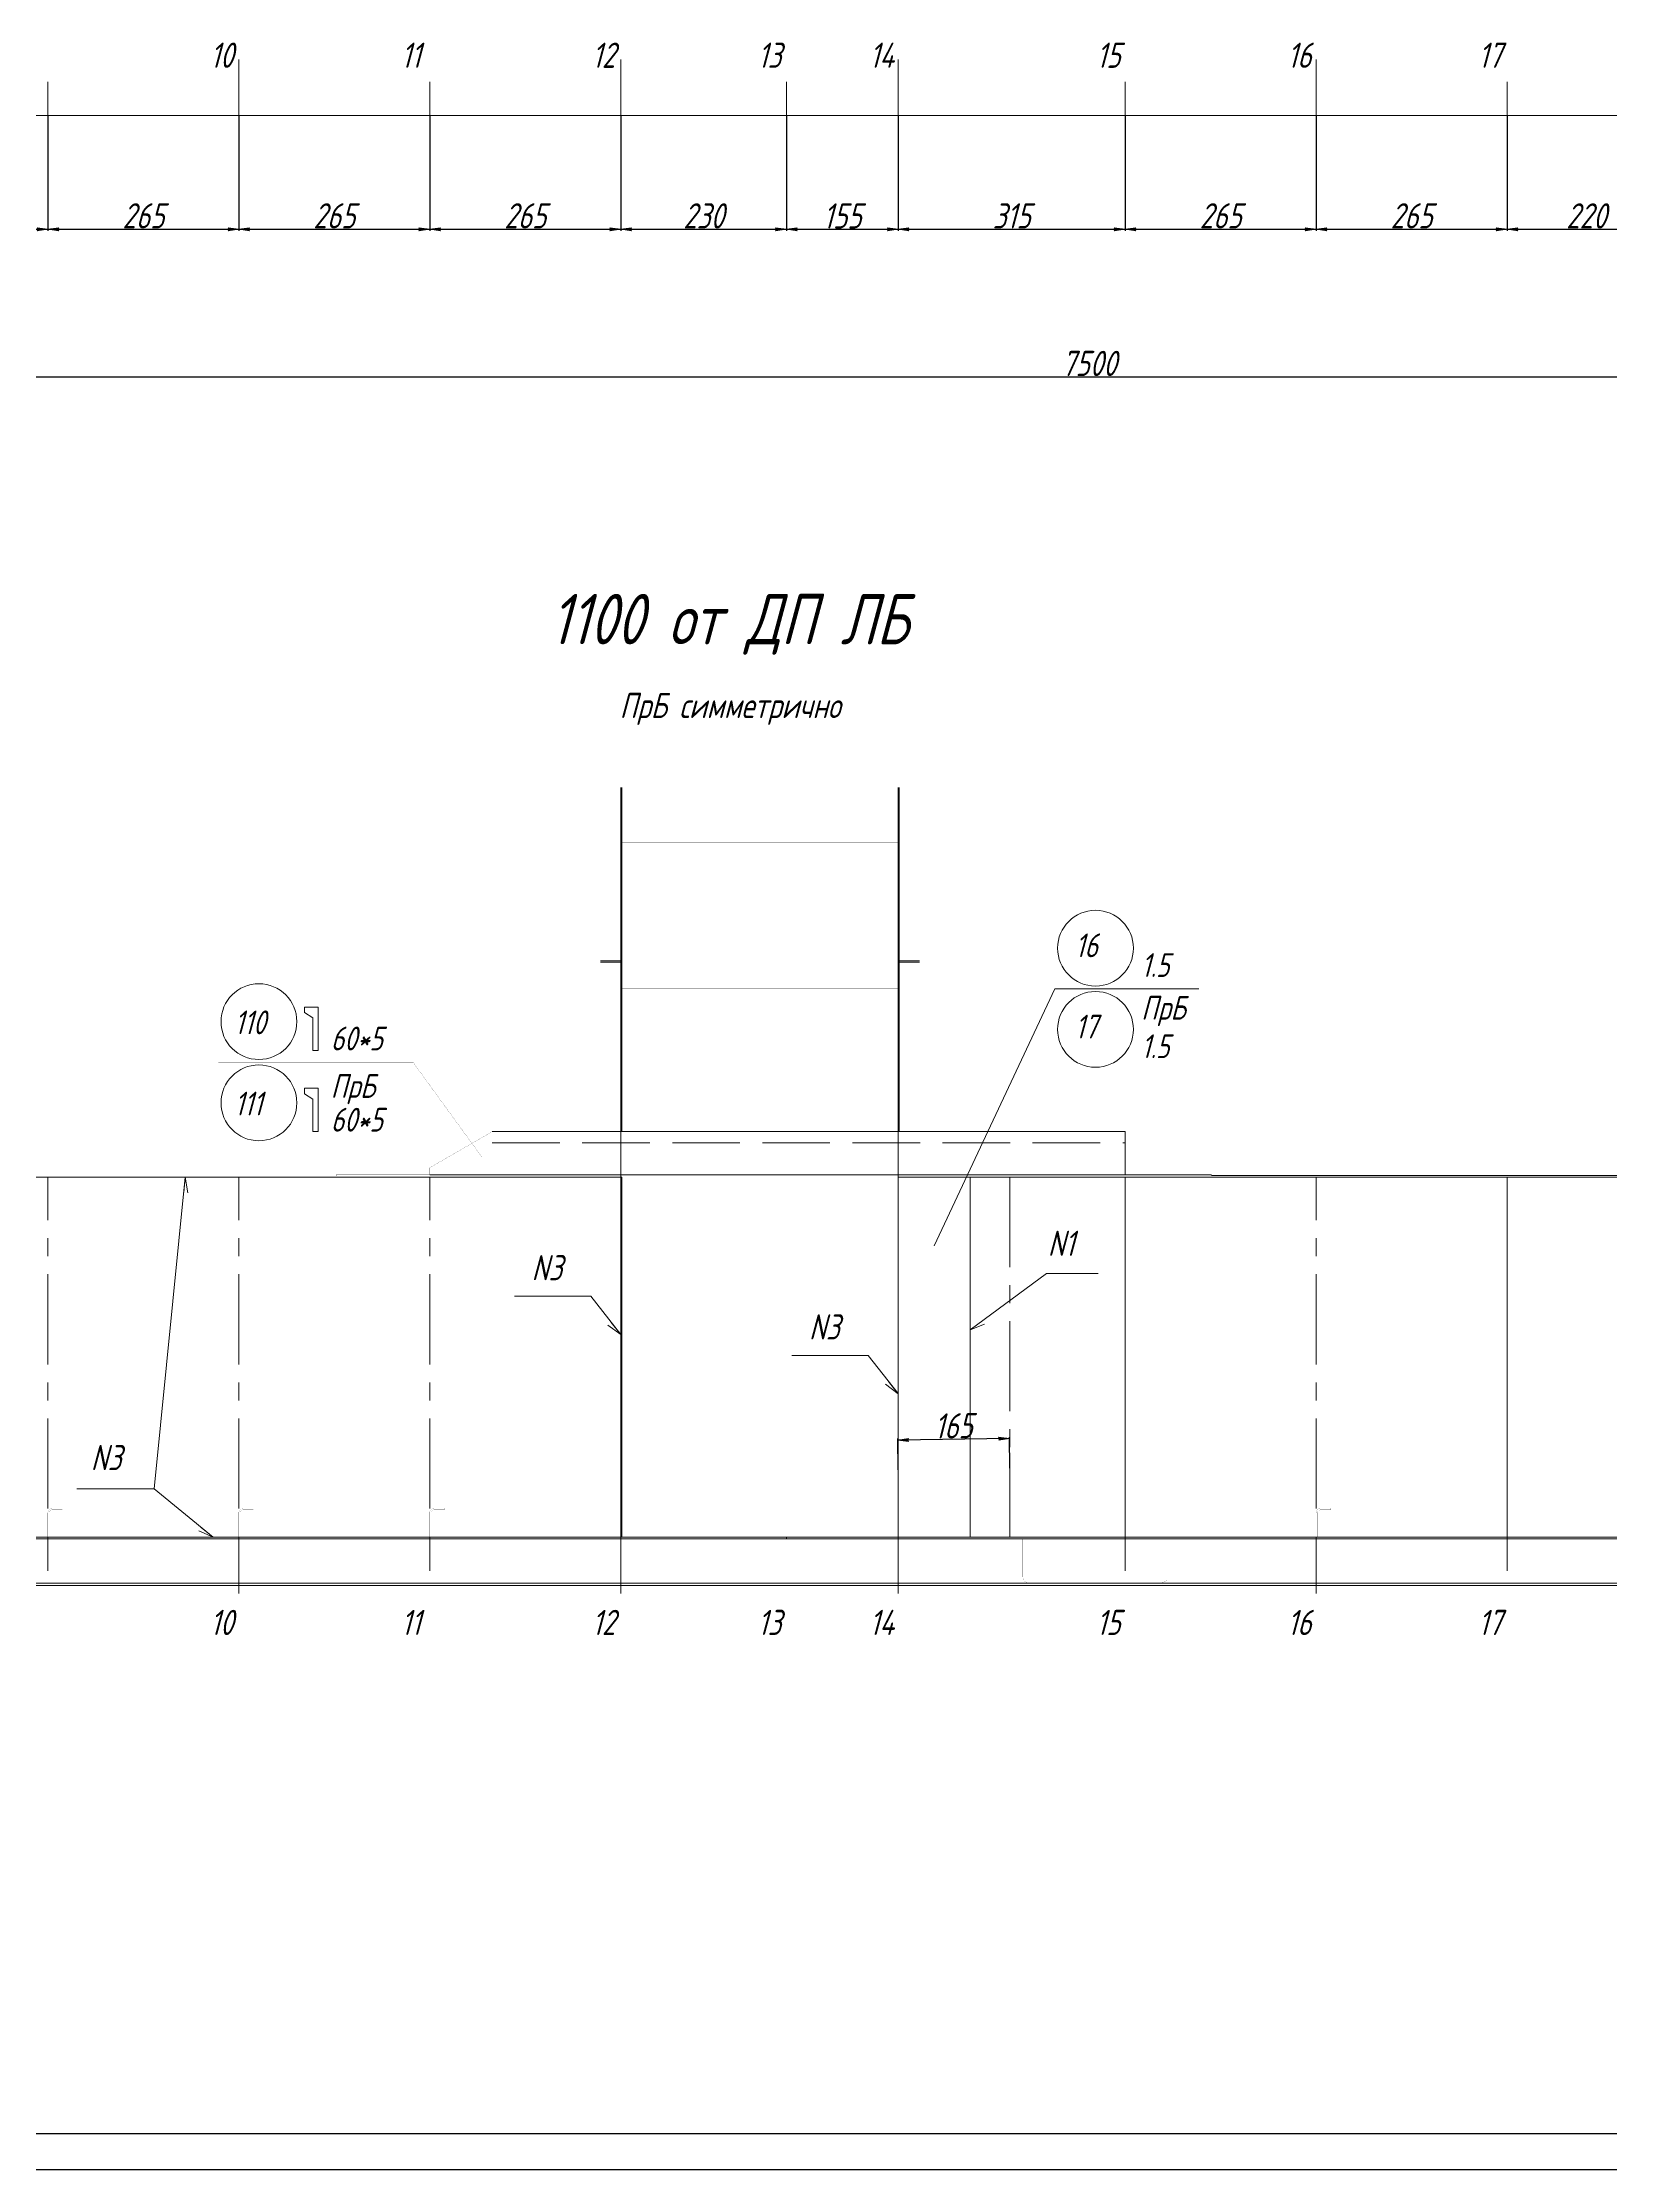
# Model space of a CAD drawing. Header units: millimetres. Extents: x 77380 to 135900, y -26587 to 17301.
# Drawn here: x 85152 to 87328, y -1866 to 1087 of the extents above; entities that cross this region are included whole.
import ezdxf

# ---------------------------------------------------------------- set-up
doc = ezdxf.new("R2010")
doc.units = ezdxf.units.MM
for name, pattern in [('K5LT32768', [0]), ('K5LT32772', [0]), ('K5LT32776', [0]), ('K5LT32779', [0]), ('K5LT32780', [0]), ('K5LT32781', [0]), ('K5LT32785', [200, 125, -25, 25, -25]), ('K5LT32791', [0]), ('K5LT32795', [125, 93.75, -31.25]), ('K5LT32799', [850.2, 600, -125, 0.2, -125]), ('K5LT32810', [0]), ('K5LT32819', [125, 93.75, -31.25]), ('K5LT32835', [0]), ('K5LT_THIN', [0])]:
    doc.linetypes.add(name, pattern=pattern)
doc.layers.add('4001', color=7, linetype='Continuous')
doc.styles.add('KDIMTEXTSTYLE', font='GOST_AU.SHX', dxfattribs={"width": 0.96, "oblique": 15, "height": 5})
doc.styles.add('KTEXTSTYLE', font='GOST_AU.SHX', dxfattribs={"width": 0.96, "height": 5})
doc.dimstyles.new('KDIMSTYLE (1.00)', dxfattribs={"dimtxt": 5, "dimasz": 1, "dimexe": 2, "dimexo": 0, "dimgap": 1, "dimtad": 1, "dimtxsty": 'KDIMTEXTSTYLE', "dimsah": 1, "dimcen": 0, "dimdle": 1, "dimadec": 0, "dimazin": 0, "dimtfac": 0.667, "dimtmove": 0, "dimatfit": 3, "dimfxl": 1, "dimtvp": 1, "dimtolj": 1, "dimtzin": 0, "dimarcsym": 0})

# ---------------------------------------------------------------- blocks, each defined once
blk = doc.blocks.new('KDIMARROW_01')
blk.add_hatch(color=0).paths.add_polyline_path([(0, 0), (-15, 2), (-13.5, 0), (-15, -2)])
at = {"color": 0, "linetype": 'K5LT_THIN', "lineweight": 18}
for p, q in [((-13.5, 0), (-15, 2)), ((-15, 2), (0, 0)), ((0, 0), (-15, -2)), ((-15, -2), (-13.5, 0))]:
    blk.add_line(p, q, dxfattribs=at)
at = {"layer": '4001', "color": 0, "linetype": 'K5LT_THIN', "lineweight": 18}
blk.add_line((0, 0), (-1, 0), dxfattribs=at)
blk = doc.blocks.new('D97')
at = {"color": 0, "lineweight": -2}
for p, q in [((84894.2, 985.5), (84894.2, 825.7)), ((85159.2, 985.5), (85159.2, 825.7)), ((84895.2, 827.7), (85158.2, 827.7))]:
    blk.add_line(p, q, dxfattribs=at)
at = {"layer": 'Defpoints', "color": 0, "lineweight": 100}
for p in [(84894.2, 985.5), (85159.2, 985.5), (85159.2, 827.7)]:
    blk.add_point(p, dxfattribs=at)
at = {"color": 0, "lineweight": -2, "rotation": 180}
blk.add_blockref('KDIMARROW_01', (84894.2, 827.7), dxfattribs=at)
at = {"color": 0, "lineweight": -2}
blk.add_blockref('KDIMARROW_01', (85159.2, 827.7), dxfattribs=at)
at = {"color": 7, "insert": (85026.7, 846.4), "char_height": 5, "attachment_point": 5, "style": 'KDIMTEXTSTYLE'}
blk.add_mtext('\\A1;\\H35.0;\\W0.965;\\Q15;\\H35.0;\\W0.965;\\Q15;\\Q15;265', dxfattribs=at)
blk = doc.blocks.new('D98')
at = {"color": 0, "lineweight": -2}
for p, q in [((85159.2, 985.5), (85159.2, 825.7)), ((85424.2, 985.5), (85424.2, 825.7)), ((85160.2, 827.7), (85423.2, 827.7))]:
    blk.add_line(p, q, dxfattribs=at)
at = {"layer": 'Defpoints', "color": 0, "lineweight": 100}
for p in [(85159.2, 985.5), (85424.2, 985.5), (85424.2, 827.7)]:
    blk.add_point(p, dxfattribs=at)
at = {"color": 0, "lineweight": -2, "rotation": 180}
blk.add_blockref('KDIMARROW_01', (85159.2, 827.7), dxfattribs=at)
at = {"color": 0, "lineweight": -2}
blk.add_blockref('KDIMARROW_01', (85424.2, 827.7), dxfattribs=at)
at = {"color": 7, "insert": (85291.7, 846.4), "char_height": 5, "attachment_point": 5, "style": 'KDIMTEXTSTYLE'}
blk.add_mtext('\\A1;\\H35.0;\\W0.965;\\Q15;\\H35.0;\\W0.965;\\Q15;\\Q15;265', dxfattribs=at)
blk = doc.blocks.new('D99')
at = {"color": 0, "lineweight": -2}
for p, q in [((85424.2, 985.5), (85424.2, 825.7)), ((85689.2, 985.5), (85689.2, 825.7)), ((85425.2, 827.7), (85688.2, 827.7))]:
    blk.add_line(p, q, dxfattribs=at)
at = {"layer": 'Defpoints', "color": 0, "lineweight": 100}
for p in [(85424.2, 985.5), (85689.2, 985.5), (85689.2, 827.7)]:
    blk.add_point(p, dxfattribs=at)
at = {"color": 0, "lineweight": -2, "rotation": 180}
blk.add_blockref('KDIMARROW_01', (85424.2, 827.7), dxfattribs=at)
at = {"color": 0, "lineweight": -2}
blk.add_blockref('KDIMARROW_01', (85689.2, 827.7), dxfattribs=at)
at = {"color": 7, "insert": (85556.7, 846.4), "char_height": 5, "attachment_point": 5, "style": 'KDIMTEXTSTYLE'}
blk.add_mtext('\\A1;\\H35.0;\\W0.965;\\Q15;\\H35.0;\\W0.965;\\Q15;\\Q15;265', dxfattribs=at)
blk = doc.blocks.new('D100')
at = {"color": 0, "lineweight": -2}
for p, q in [((85689.2, 985.5), (85689.2, 825.7)), ((85954.2, 985.5), (85954.2, 825.7)), ((85690.2, 827.7), (85953.2, 827.7))]:
    blk.add_line(p, q, dxfattribs=at)
at = {"layer": 'Defpoints', "color": 0, "lineweight": 100}
for p in [(85689.2, 985.5), (85954.2, 985.5), (85954.2, 827.7)]:
    blk.add_point(p, dxfattribs=at)
at = {"color": 0, "lineweight": -2, "rotation": 180}
blk.add_blockref('KDIMARROW_01', (85689.2, 827.7), dxfattribs=at)
at = {"color": 0, "lineweight": -2}
blk.add_blockref('KDIMARROW_01', (85954.2, 827.7), dxfattribs=at)
at = {"color": 7, "insert": (85821.7, 846.4), "char_height": 5, "attachment_point": 5, "style": 'KDIMTEXTSTYLE'}
blk.add_mtext('\\A1;\\H35.0;\\W0.965;\\Q15;\\H35.0;\\W0.965;\\Q15;\\Q15;265', dxfattribs=at)
blk = doc.blocks.new('D101')
at = {"color": 0, "lineweight": -2}
for p, q in [((85954.2, 985.5), (85954.2, 825.7)), ((86184.2, 985.5), (86184.2, 825.7)), ((85955.2, 827.7), (86183.2, 827.7))]:
    blk.add_line(p, q, dxfattribs=at)
at = {"layer": 'Defpoints', "color": 0, "lineweight": 100}
for p in [(85954.2, 985.5), (86184.2, 985.5), (86184.2, 827.7)]:
    blk.add_point(p, dxfattribs=at)
at = {"color": 0, "lineweight": -2, "rotation": 180}
blk.add_blockref('KDIMARROW_01', (85954.2, 827.7), dxfattribs=at)
at = {"color": 0, "lineweight": -2}
blk.add_blockref('KDIMARROW_01', (86184.2, 827.7), dxfattribs=at)
at = {"color": 7, "insert": (86069.2, 846.3), "char_height": 5, "attachment_point": 5, "style": 'KDIMTEXTSTYLE'}
blk.add_mtext('\\A1;\\H35.0;\\W0.965;\\Q15;\\H35.0;\\W0.965;\\Q15;\\Q15;230', dxfattribs=at)
blk = doc.blocks.new('D102')
at = {"color": 0, "lineweight": -2}
for p, q in [((86184.2, 985.5), (86184.2, 825.7)), ((86339.2, 985.5), (86339.2, 825.7)), ((86185.2, 827.7), (86338.2, 827.7))]:
    blk.add_line(p, q, dxfattribs=at)
at = {"layer": 'Defpoints', "color": 0, "lineweight": 100}
for p in [(86184.2, 985.5), (86339.2, 985.5), (86339.2, 827.7)]:
    blk.add_point(p, dxfattribs=at)
at = {"color": 0, "lineweight": -2, "rotation": 180}
blk.add_blockref('KDIMARROW_01', (86184.2, 827.7), dxfattribs=at)
at = {"color": 0, "lineweight": -2}
blk.add_blockref('KDIMARROW_01', (86339.2, 827.7), dxfattribs=at)
at = {"color": 7, "insert": (86261.7, 846.2), "char_height": 5, "attachment_point": 5, "style": 'KDIMTEXTSTYLE'}
blk.add_mtext('\\A1;\\H35.0;\\W0.965;\\Q15;\\H35.0;\\W0.965;\\Q15;\\Q15;155', dxfattribs=at)
blk = doc.blocks.new('D103')
at = {"color": 0, "lineweight": -2}
for p, q in [((86339.2, 985.5), (86339.2, 825.7)), ((86654.2, 985.5), (86654.2, 825.7)), ((86340.2, 827.7), (86653.2, 827.7))]:
    blk.add_line(p, q, dxfattribs=at)
at = {"layer": 'Defpoints', "color": 0, "lineweight": 100}
for p in [(86339.2, 985.5), (86654.2, 985.5), (86654.2, 827.7)]:
    blk.add_point(p, dxfattribs=at)
at = {"color": 0, "lineweight": -2, "rotation": 180}
blk.add_blockref('KDIMARROW_01', (86339.2, 827.7), dxfattribs=at)
at = {"color": 0, "lineweight": -2}
blk.add_blockref('KDIMARROW_01', (86654.2, 827.7), dxfattribs=at)
at = {"color": 7, "insert": (86496.7, 846.3), "char_height": 5, "attachment_point": 5, "style": 'KDIMTEXTSTYLE'}
blk.add_mtext('\\A1;\\H35.0;\\W0.965;\\Q15;\\H35.0;\\W0.965;\\Q15;\\Q15;315', dxfattribs=at)
blk = doc.blocks.new('D104')
at = {"color": 0, "lineweight": -2}
for p, q in [((86654.2, 985.5), (86654.2, 825.7)), ((86919.2, 985.5), (86919.2, 825.7)), ((86655.2, 827.7), (86918.2, 827.7))]:
    blk.add_line(p, q, dxfattribs=at)
at = {"layer": 'Defpoints', "color": 0, "lineweight": 100}
for p in [(86654.2, 985.5), (86919.2, 985.5), (86919.2, 827.7)]:
    blk.add_point(p, dxfattribs=at)
at = {"color": 0, "lineweight": -2, "rotation": 180}
blk.add_blockref('KDIMARROW_01', (86654.2, 827.7), dxfattribs=at)
at = {"color": 0, "lineweight": -2}
blk.add_blockref('KDIMARROW_01', (86919.2, 827.7), dxfattribs=at)
at = {"color": 7, "insert": (86786.7, 846.4), "char_height": 5, "attachment_point": 5, "style": 'KDIMTEXTSTYLE'}
blk.add_mtext('\\A1;\\H35.0;\\W0.965;\\Q15;\\H35.0;\\W0.965;\\Q15;\\Q15;265', dxfattribs=at)
blk = doc.blocks.new('D105')
at = {"color": 0, "lineweight": -2}
for p, q in [((86919.2, 985.5), (86919.2, 825.7)), ((87184.2, 985.5), (87184.2, 825.7)), ((86920.2, 827.7), (87183.2, 827.7))]:
    blk.add_line(p, q, dxfattribs=at)
at = {"layer": 'Defpoints', "color": 0, "lineweight": 100}
for p in [(86919.2, 985.5), (87184.2, 985.5), (87184.2, 827.7)]:
    blk.add_point(p, dxfattribs=at)
at = {"color": 0, "lineweight": -2, "rotation": 180}
blk.add_blockref('KDIMARROW_01', (86919.2, 827.7), dxfattribs=at)
at = {"color": 0, "lineweight": -2}
blk.add_blockref('KDIMARROW_01', (87184.2, 827.7), dxfattribs=at)
at = {"color": 7, "insert": (87051.7, 846.4), "char_height": 5, "attachment_point": 5, "style": 'KDIMTEXTSTYLE'}
blk.add_mtext('\\A1;\\H35.0;\\W0.965;\\Q15;\\H35.0;\\W0.965;\\Q15;\\Q15;265', dxfattribs=at)
blk = doc.blocks.new('D106')
at = {"color": 0, "lineweight": -2}
for p, q in [((87184.2, 985.5), (87184.2, 825.7)), ((87404.2, 985.5), (87404.2, 825.7)), ((87185.2, 827.7), (87403.2, 827.7))]:
    blk.add_line(p, q, dxfattribs=at)
at = {"layer": 'Defpoints', "color": 0, "lineweight": 100}
for p in [(87184.2, 985.5), (87404.2, 985.5), (87404.2, 827.7)]:
    blk.add_point(p, dxfattribs=at)
at = {"color": 0, "lineweight": -2, "rotation": 180}
blk.add_blockref('KDIMARROW_01', (87184.2, 827.7), dxfattribs=at)
at = {"color": 0, "lineweight": -2}
blk.add_blockref('KDIMARROW_01', (87404.2, 827.7), dxfattribs=at)
at = {"color": 7, "insert": (87294.2, 846.3), "char_height": 5, "attachment_point": 5, "style": 'KDIMTEXTSTYLE'}
blk.add_mtext('\\A1;\\H35.0;\\W0.965;\\Q15;\\H35.0;\\W0.965;\\Q15;\\Q15;220', dxfattribs=at)
blk = doc.blocks.new('D126')
at = {"color": 0, "lineweight": -2}
for p, q in [((82854.2, 985.5), (82854.2, 621)), ((90354.2, 985.5), (90354.2, 621)), ((82855.2, 623), (90353.2, 623))]:
    blk.add_line(p, q, dxfattribs=at)
at = {"layer": 'Defpoints', "color": 0, "lineweight": 100}
for p in [(82854.2, 985.5), (90354.2, 985.5), (90354.2, 623)]:
    blk.add_point(p, dxfattribs=at)
at = {"color": 0, "lineweight": -2, "rotation": 180}
blk.add_blockref('KDIMARROW_01', (82854.2, 623), dxfattribs=at)
at = {"color": 0, "lineweight": -2}
blk.add_blockref('KDIMARROW_01', (90354.2, 623), dxfattribs=at)
at = {"color": 7, "insert": (86604.2, 641.5), "char_height": 5, "attachment_point": 5, "style": 'KDIMTEXTSTYLE'}
blk.add_mtext('\\A1;\\H35.0;\\W0.965;\\Q15;\\H35.0;\\W0.965;\\Q15;\\Q15;7500', dxfattribs=at)
blk = doc.blocks.new('D144')
at = {"color": 0, "lineweight": -2}
for p, q in [((86339.2, -894.3), (86338.6, -851.1)), ((86492.7, -850.9), (86339.7, -853.1)), ((86494.2, -892.2), (86493.6, -848.9))]:
    blk.add_line(p, q, dxfattribs=at)
at = {"layer": 'Defpoints', "color": 0, "lineweight": 100}
for p in [(86338.7, -853.1), (86339.2, -894.3), (86494.2, -892.2)]:
    blk.add_point(p, dxfattribs=at)
at = {"color": 0, "lineweight": -2}
for p, rotation in [((86338.7, -853.1), 180.8040792731655), ((86493.7, -850.9), 0.8040792731654635)]:
    blk.add_blockref('KDIMARROW_01', p, dxfattribs=dict(at, rotation=rotation))
at = {"color": 7, "insert": (86415.9, -833.4), "char_height": 5, "attachment_point": 5, "rotation": 0.8041, "style": 'KDIMTEXTSTYLE'}
blk.add_mtext('\\A1;\\H35.0;\\W0.965;\\Q15;\\Q15;\\H35.0;\\W0.965;\\Q15;\\H35.0;\\W0.965;\\Q15;\\Q15;165\\H35.0;\\W0.965;\\Q15;\\Q15;', dxfattribs=at)
blk = doc.blocks.new('U395')
at = {"color": 7, "linetype": 'K5LT_THIN', "lineweight": 18}
for p, q in [((87878.5, 13709.3), (87960.5, 13642)), ((87960.5, 13642), (87957.4, 13644.6))]:
    blk.add_line(p, q, dxfattribs=at)
at = {"color": 7, "linetype": 'K5LT32835', "lineweight": 18}
for p, q in [((87957.8, 13643.5), (87958.6, 13643.6)), ((87957.8, 13643.4), (87958.7, 13643.5)), ((87957.8, 13643.5), (87957.8, 13643.5)), ((87957.9, 13643.6), (87958.5, 13643.6)), ((87957.9, 13643.4), (87957.9, 13643.6)), ((87957.9, 13643.4), (87958.7, 13643.5)), ((87957.9, 13643.4), (87957.9, 13643.5)), ((87958, 13643.7), (87958.4, 13643.8)), ((87958.1, 13643.3), (87958, 13643.8)), ((87958, 13643.7), (87958.5, 13643.7)), ((87958, 13643.4), (87958, 13643.7)), ((87958, 13643.3), (87958.8, 13643.4)), ((87958.1, 13643.9), (87958.2, 13643.9)), ((87958.2, 13643.2), (87958.1, 13643.9)), ((87958.1, 13643.8), (87958.3, 13643.8)), ((87958.1, 13643.3), (87958.1, 13643.8)), ((87958.1, 13643.3), (87958.9, 13643.4)), ((87958.2, 13643.9), (87958.2, 13643.9)), ((87958.3, 13643.2), (87958.2, 13643.9)), ((87958.2, 13643.2), (87958.9, 13643.3)), ((87958.3, 13643.2), (87958.3, 13643.8)), ((87958.4, 13643.1), (87958.3, 13643.8)), ((87958.3, 13643.2), (87959, 13643.2)), ((87958.5, 13643.1), (87958.4, 13643.7)), ((87958.4, 13643.1), (87959.1, 13643.2)), ((87958.5, 13643.1), (87958.5, 13643.7)), ((87958.5, 13643.1), (87959.2, 13643.1)), ((87958.6, 13643), (87958.6, 13643.6)), ((87958.7, 13643), (87958.6, 13643.6)), ((87958.6, 13643), (87959.2, 13643.1)), ((87958.8, 13643), (87958.7, 13643.5)), ((87958.7, 13643), (87959.3, 13643)), ((87958.8, 13642.9), (87958.8, 13643.4)), ((87958.9, 13642.9), (87958.8, 13643.4)), ((87958.8, 13642.9), (87959.4, 13643)), ((87959, 13642.9), (87958.9, 13643.3)), ((87958.9, 13642.9), (87959.4, 13642.9)), ((87959, 13642.8), (87959, 13643.3)), ((87959.1, 13642.8), (87959, 13643.2)), ((87959, 13642.8), (87959.5, 13642.8)), ((87959.2, 13642.7), (87959.1, 13643.2)), ((87959.1, 13642.7), (87959.6, 13642.8)), ((87959.2, 13642.7), (87959.2, 13643.1)), ((87959.2, 13642.7), (87959.6, 13642.7)), ((87959.3, 13642.7), (87959.3, 13643)), ((87959.4, 13642.6), (87959.3, 13643)), ((87959.3, 13642.6), (87959.7, 13642.7)), ((87959.4, 13642.6), (87959.4, 13642.9)), ((87959.4, 13642.6), (87959.8, 13642.6)), ((87959.5, 13642.6), (87959.5, 13642.9)), ((87959.6, 13642.5), (87959.5, 13642.8)), ((87959.5, 13642.5), (87959.8, 13642.6)), ((87959.6, 13642.5), (87959.6, 13642.8)), ((87959.6, 13642.5), (87959.9, 13642.5)), ((87959.7, 13642.5), (87959.7, 13642.7)), ((87959.8, 13642.4), (87959.7, 13642.7)), ((87959.8, 13642.4), (87959.8, 13642.6)), ((87959.8, 13642.4), (87960, 13642.4)), ((87959.9, 13642.3), (87959.9, 13642.5)), ((87960, 13642.3), (87959.9, 13642.5)), ((87959.9, 13642.4), (87960.1, 13642.4)), ((87960, 13642.3), (87960, 13642.4)), ((87960, 13642.3), (87960.1, 13642.3)), ((87960.1, 13642.2), (87960.1, 13642.4)), ((87960.1, 13642.3), (87960.2, 13642.3)), ((87960.2, 13642.2), (87960.2, 13642.3)), ((87960.2, 13642.2), (87960.2, 13642.3)), ((87960.2, 13642.2), (87960.3, 13642.2)), ((87960.3, 13642.2), (87960.3, 13642.2)), ((87960.3, 13642.1), (87960.3, 13642.2)), ((87960.4, 13642.1), (87960.4, 13642.1)), ((87960.4, 13642.1), (87960.4, 13642.1)), ((87960.4, 13642.1), (87960.4, 13642.1)), ((87960.5, 13642), (87960.5, 13642.1))]:
    blk.add_line(p, q, dxfattribs=at)
at = {"color": 7, "linetype": 'K5LT32835', "const_width": 0.18}
blk.add_lwpolyline([(87958.2, 13643.9), (87960.5, 13642), (87957.8, 13643.5)], close=True, dxfattribs=at)
blk = doc.blocks.new('U433')
at = {"layer": '4001', "color": 7, "linetype": 'K5LT_THIN', "lineweight": 18}
for q in [(89028.8, 13943.1), (89031.1, 13937.8)]:
    blk.add_line((89011.1, 13930.1), q, dxfattribs=at)
blk = doc.blocks.new('U434')
at = {"layer": '4001', "color": 7, "linetype": 'K5LT_THIN', "lineweight": 18}
for q in [(87940.4, 13650.9), (87943.9, 13655.5)]:
    blk.add_line((87960.6, 13642.2), q, dxfattribs=at)
blk = doc.blocks.new('U435')
at = {"layer": '4001', "color": 7, "linetype": 'K5LT_THIN', "lineweight": 18}
for q in [(87919.6, 14120.8), (87925.4, 14120.3)]:
    blk.add_line((87921.8, 14142), q, dxfattribs=at)
blk = doc.blocks.new('U438')
at = {"layer": '4001', "color": 7, "linetype": 'K5LT_THIN', "lineweight": 18}
for q in [(88893.4, 13854.4), (88897.9, 13858.1)]:
    blk.add_line((88911.1, 13841.3), q, dxfattribs=at)
blk = doc.blocks.new('U439')
at = {"layer": '4001', "color": 7, "linetype": 'K5LT_THIN', "lineweight": 18}
for q in [(88508.4, 13936.6), (88512.9, 13940.3)]:
    blk.add_line((88526.1, 13923.5), q, dxfattribs=at)

msp = doc.modelspace()

# ---------------------------------------------------------------- linework, layer by layer
at = {"color": 1, "linetype": 'K5LT32781', "lineweight": 0, "true_color": 0xff0000}
for p, q in [((85424.231, 985.493), (85424.231, 1063.618)), ((85954.231, 985.493), (85954.231, 1063.618)), ((86339.231, 985.493), (86339.231, 1063.618)), ((86919.231, 985.494), (86919.231, 1063.619)), ((85159.231, 985.493), (85159.231, 1032.368)), ((85689.231, 985.493), (85689.231, 1032.368)), ((86184.231, 985.493), (86184.231, 1032.368)), ((86654.231, 985.494), (86654.231, 1032.369)), ((87184.231, 985.494), (87184.231, 1032.369)), ((82854.231, 985.493), (90354.231, 985.493)), ((82854.231, -987.983), (90354.231, -987.983)), ((85159.231, -987.983), (85159.231, -1034.858)), ((85424.231, -987.983), (85424.231, -1066.108)), ((85689.231, -987.983), (85689.231, -1034.858)), ((85954.231, -987.983), (85954.231, -1066.108)), ((86184.231, -987.983), (86184.231, -989.984)), ((86339.233, -987.983), (86339.233, -1066.108)), ((86654.231, -987.983), (86654.231, -1034.858)), ((86919.231, -987.983), (86919.231, -1066.108)), ((87184.231, -987.983), (87184.231, -1034.858))]:
    msp.add_line(p, q, dxfattribs=at)
at = {"color": 3, "linetype": 'K5LT32768', "lineweight": 18, "true_color": 0x00ff00}
for p, q in [((85954.231, -424.983), (85954.231, 52.712)), ((85955.73, -424.983), (85955.73, 52.712)), ((86339.232, -424.983), (86339.232, 52.712)), ((86340.73, -424.983), (86340.73, 52.712)), ((85954.231, -187.983), (85926.232, -187.983)), ((85954.231, -189.483), (85926.232, -189.483)), ((86368.73, -187.983), (86340.73, -187.983)), ((86368.73, -189.483), (86340.73, -189.483)), ((85954.231, -487.983), (82852.73, -487.983)), ((85955.73, -487.983), (82854.231, -487.983)), ((85955.73, -987.983), (85955.73, -487.983)), ((86774.233, -484.983), (86339.232, -484.983)), ((90354.231, -487.983), (86339.232, -487.983)), ((86339.232, -487.983), (86339.232, -987.983)), ((86774.233, -487.983), (86340.73, -487.983)), ((89599.233, -485.984), (86774.233, -485.984)), ((89599.233, -487.983), (86774.233, -487.983)), ((89504.231, -987.983), (83579.231, -987.983)), ((83579.231, -987.983), (85955.73, -987.983)), ((89504.231, -989.984), (83579.231, -989.984)), ((86339.232, -987.983), (89504.231, -987.983))]:
    msp.add_line(p, q, dxfattribs=at)
at = {"color": 7, "linetype": 'K5LT_THIN', "lineweight": 18}
for p, q in [((86556.732, -226.652), (86389.279, -583.297)), ((86654.231, -424.983), (86654.231, -484.983)), ((85349.898, -487.983), (85306.601, -920.745)), ((86439.232, -987.983), (86439.232, -487.983)), ((86545.177, -621.874), (86439.232, -699.926)), ((85806.609, -653.539), (85912.609, -653.539)), ((85912.609, -653.539), (85954.231, -706.483)), ((86191.61, -735.742), (86297.61, -735.742)), ((86297.61, -735.742), (86339.232, -788.687))]:
    msp.add_line(p, q, dxfattribs=at)
at = {"color": 1, "linetype": 'K5LT32772', "lineweight": 18, "true_color": 0xff0000}
for p, q in [((86556.732, -226.652), (86756.53, -226.652)), ((85534.268, -252.034), (85515.481, -252.034)), ((85515.481, -252.034), (85515.481, -259.549)), ((85515.481, -259.549), (85526.753, -267.064)), ((85534.268, -312.152), (85534.268, -252.034)), ((85526.753, -267.064), (85526.753, -312.152)), ((85526.753, -312.152), (85534.268, -312.152)), ((85534.268, -364.755), (85515.481, -364.755)), ((85515.481, -364.755), (85515.481, -372.269)), ((85515.481, -372.269), (85526.753, -379.784)), ((85526.753, -379.784), (85526.753, -424.872)), ((85534.268, -424.872), (85534.268, -364.755)), ((85526.753, -424.872), (85534.268, -424.872)), ((85775.835, -424.983), (86654.231, -424.983)), ((82852.73, -487.983), (85659.044, -487.983)), ((85854.231, -487.983), (85459.044, -487.983)), ((86655.73, -484.983), (85689.232, -484.983))]:
    msp.add_line(p, q, dxfattribs=at)
at = {"color": 1, "linetype": 'K5LT32795', "lineweight": 18, "true_color": 0xff0000}
msp.add_line((85775.835, -440.608), (86654.231, -440.608), dxfattribs=at)
at = {"color": 6, "linetype": 'K5LT32776', "lineweight": 18, "true_color": 0xff00ff}
for p, q in [((85954.231, -987.983), (85954.231, -424.983)), ((86339.232, -987.983), (86339.232, -424.983)), ((86654.231, -987.983), (86654.231, -487.983)), ((87184.23, -987.983), (87184.23, -487.983))]:
    msp.add_line(p, q, dxfattribs=at)
at = {"color": 1, "linetype": 'K5LT32785', "lineweight": 18, "true_color": 0xff0000}
for p, q in [((85159.23, -947.984), (85159.23, -487.983)), ((85424.233, -947.984), (85424.233, -487.983)), ((85689.232, -947.984), (85689.232, -487.983)), ((86494.232, -487.983), (86494.232, -987.983)), ((86919.231, -947.984), (86919.231, -487.983))]:
    msp.add_line(p, q, dxfattribs=at)
at = {"color": 7, "linetype": 'K5LT32780', "lineweight": 18}
for p, q in [((86616.859, -621.874), (86545.177, -621.874)), ((85306.601, -920.745), (85199.257, -920.745))]:
    msp.add_line(p, q, dxfattribs=at)
at = {"color": 8, "linetype": 'K5LT32779', "lineweight": 18, "true_color": 0x808080}
for p, q in [((83651.227, -1051.983), (89062.23, -1051.983)), ((83655.474, -1051.983), (88949.697, -1051.983)), ((83655.474, -1054.983), (89063.47, -1054.983))]:
    msp.add_line(p, q, dxfattribs=at)
at = {"color": 8, "linetype": 'K5LT32799', "lineweight": 18, "true_color": 0x808080}
msp.add_line((83655.474, -1051.983), (89062.23, -1051.983), dxfattribs=at)
at = {"color": 7, "linetype": 'K5LT32780'}
for p, q in [((81320.299, -1815.652), (93800.299, -1815.652)), ((81240.299, -1865.652), (93850.299, -1865.652))]:
    msp.add_line(p, q, dxfattribs=at)
at = {"color": 4, "linetype": 'K5LT32810', "true_color": 0x00ffff, "const_width": 0.18}
for points in [[(86339.232, -23.033), (85955.232, -23.033), (85955.232, -16.039), (86339.232, -16.039)], [(86339.232, -219.658), (85955.232, -219.658), (85955.232, -226.652), (86339.232, -226.652)]]:
    msp.add_lwpolyline(points, dxfattribs=at)
at = {"color": 1, "linetype": 'K5LT32772', "true_color": 0xff0000, "const_width": 0.18}
for points in [[(85761.279, -459.956), (85665.942, -328.59), (85395.716, -328.59)], [(85689.232, -484.983), (85689.232, -474.983), (85748.772, -440.608), (85775.835, -424.983)]]:
    msp.add_lwpolyline(points, dxfattribs=at)
at = {"color": 3, "linetype": 'K5LT32768', "true_color": 0x00ff00, "const_width": 0.18}
msp.add_lwpolyline([(85954.231, -484.983), (85559.23, -484.983), (85559.23, -486.483), (82852.73, -486.483)], dxfattribs=at)
msp.add_lwpolyline([(85954.231, -484.983), (86340.73, -484.983), (86340.73, -487.983), (85954.231, -487.983)], close=True, dxfattribs=at)
at = {"color": 7, "linetype": 'K5LT32791', "const_width": 0.18}
for points in [[(85179.23, -949.983), (85165.23, -949.983, 0.41421356), (85161.23, -953.983), (85161.23, -987.983), (85159.23, -987.983), (85159.23, -953.983, -0.41421356), (85165.23, -947.983), (85179.23, -947.983)], [(85444.233, -949.983), (85430.233, -949.983, 0.41421356), (85426.233, -953.983), (85426.233, -987.983), (85424.233, -987.983), (85424.233, -953.983, -0.41421356), (85430.233, -947.983), (85444.233, -947.983)], [(85709.232, -949.983), (85695.232, -949.983, 0.41421356), (85691.232, -953.983), (85691.232, -987.983), (85689.232, -987.983), (85689.232, -953.983, -0.41421356), (85695.232, -947.983), (85709.232, -947.983)], [(86939.231, -949.983), (86925.231, -949.983, 0.41421356), (86921.231, -953.983), (86921.231, -987.983), (86919.231, -987.983), (86919.231, -953.983, -0.41421356), (86925.231, -947.983), (86939.231, -947.983)]]:
    msp.add_lwpolyline(points, format="xyb", close=True, dxfattribs=at)
at = {"color": 8, "linetype": 'K5LT32819', "true_color": 0x808080, "const_width": 0.18}
msp.add_lwpolyline([(86769.982, -989.984), (86713.838, -1046.125, -0.19891591), (86699.697, -1051.983), (86522.231, -1051.983, -0.4141883), (86512.23, -1041.983), (86512.23, -989.984)], format="xyb", dxfattribs=at)
at = {"color": 1, "linetype": 'K5LT32772', "lineweight": 18, "true_color": 0xff0000}
for centre in [(86613.093, -170.292), (85452.076, -272.23), (86613.093, -283.012), (85452.076, -384.95)]:
    msp.add_circle(centre, 52.603, dxfattribs=at)

# ---------------------------------------------------------------- block references
for name in ['U435', 'U439', 'U433', 'U438', 'U395', 'U434']:
    msp.add_blockref(name, (-2571.879, -14630.011))

# ---------------------------------------------------------------- texts
at = {"color": 7, "char_height": 2.5, "attachment_point": 1, "rotation": 359.999999, "style": 'KTEXTSTYLE'}
for s, insert in [('\\H3.5;\\W0.965;\\Q15;\\Q15;\\H35.00;{\\c255;10}', (85384.336, 1086.829)), ('\\H3.5;\\W0.965;\\Q15;\\Q15;\\H35.00;{\\c255;11}', (85649.336, 1086.829)), ('\\H3.5;\\W0.965;\\Q15;\\Q15;\\H35.00;{\\c255;12}', (85914.336, 1086.829)), ('\\H3.5;\\W0.965;\\Q15;\\Q15;\\H35.00;{\\c255;13}', (86144.336, 1086.829)), ('\\H3.5;\\W0.965;\\Q15;\\Q15;\\H35.00;{\\c255;14}', (86299.337, 1086.829)), ('\\H3.5;\\W0.965;\\Q15;\\Q15;\\H35.00;{\\c255;15}', (86614.336, 1086.829)), ('\\H3.5;\\W0.965;\\Q15;\\Q15;\\H35.00;{\\c255;16}', (86879.336, 1086.829)), ('\\H3.5;\\W0.965;\\Q15;\\Q15;\\H35.00;{\\c255;17}', (87144.336, 1086.829)), ('\\H3.5;\\W0.965;\\Q15;\\Q15;\\H35.00;{\\c255;10}', (85384.336, -1088.753)), ('\\H3.5;\\W0.965;\\Q15;\\Q15;\\H35.00;{\\c255;11}', (85649.336, -1088.753)), ('\\H3.5;\\W0.965;\\Q15;\\Q15;\\H35.00;{\\c255;12}', (85914.336, -1088.753)), ('\\H3.5;\\W0.965;\\Q15;\\Q15;\\H35.00;{\\c255;13}', (86144.336, -1088.753)), ('\\H3.5;\\W0.965;\\Q15;\\Q15;\\H35.00;{\\c255;14}', (86299.337, -1088.753)), ('\\H3.5;\\W0.965;\\Q15;\\Q15;\\H35.00;{\\c255;15}', (86614.336, -1088.753)), ('\\H3.5;\\W0.965;\\Q15;\\Q15;\\H35.00;{\\c255;16}', (86879.336, -1088.753)), ('\\H3.5;\\W0.965;\\Q15;\\Q15;\\H35.00;{\\c255;17}', (87144.336, -1088.753))]:
    msp.add_mtext(s, dxfattribs=dict(at, insert=insert))
at = {"color": 7, "char_height": 2.5, "attachment_point": 1, "style": 'KTEXTSTYLE'}
for s, insert in [('\\H3.5;\\W0.965;\\Q15;\\Q15;\\H70.00;1100 от ДП ЛБ', (85856.264, 321.536)), ('\\H3.5;\\W0.965;\\Q15;\\Q15;\\H35.00;ПрБ симметрично', (85952.679, 184.129)), ('\\H3.5;\\W0.965;\\Q15;\\Q15;\\H33.00;{\\c255;16}', (86584.8, -149.816)), ('\\H3.5;\\W0.965;\\Q15;\\Q15;\\H33.00;{\\c255;1.5}', (86676.497, -177.214)), ('\\H3.5;\\W0.965;\\Q15;\\Q15;\\H33.00;{\\c255;110}', (85418.168, -256.73)), ('\\H3.5;\\W0.965;\\Q15;\\Q15;\\H33.00;{\\c255;17}', (86584.8, -262.537)), ('\\H3.5;\\W0.965;\\Q15;\\Q15;\\H33.00;{\\c16711935;ПрБ}', (86676.498, -236.491)), ('\\H3.5;\\W0.965;\\Q15;\\Q15;\\H33.00;{\\c255;60*5}', (85551.768, -279.152)), ('\\H3.5;\\W0.965;\\Q15;\\Q15;\\H33.00;{\\c255;1.5}', (86676.497, -289.934)), ('\\H3.5;\\W0.965;\\Q15;\\Q15;\\H33.00;{\\c16711935;ПрБ}', (85551.768, -345.028)), ('\\H3.5;\\W0.965;\\Q15;\\Q15;\\H33.00;{\\c255;111}', (85418.168, -369.45)), ('\\H3.5;\\W0.965;\\Q15;\\Q15;\\H33.00;{\\c255;60*5}', (85551.768, -391.872)), ('\\H3.5;\\W0.965;\\Q15;\\Q15;\\H35.00;N1', (86546.867, -562.53)), ('\\H3.5;\\W0.965;\\Q15;\\Q15;\\H35.00;N3', (85830.481, -596.371)), ('\\H3.5;\\W0.965;\\Q15;\\Q15;\\H35.00;N3', (86215.481, -678.575)), ('\\H3.5;\\W0.965;\\Q15;\\Q15;\\H35.00;N3', (85218.778, -859.952))]:
    msp.add_mtext(s, dxfattribs=dict(at, insert=insert))

# ---------------------------------------------------------------- dimensions: what is measured, and where the dimension line sits
at = {"color": 7}
for base, p1, p2, text, picture, middle in [((90354.231, 623.001), (82854.231, 985.493), (90354.231, 985.493), '\\H35.0;\\W0.965;\\Q15;\\H35.0;\\W0.965;\\Q15;\\Q15;7500', 'D126', (86604.231, 623.001)), ((85159.231, 827.713), (84894.231, 985.493), (85159.231, 985.493), '\\H35.0;\\W0.965;\\Q15;\\H35.0;\\W0.965;\\Q15;\\Q15;265', 'D97', (85026.731, 827.713)), ((85424.231, 827.713), (85159.231, 985.493), (85424.231, 985.493), '\\H35.0;\\W0.965;\\Q15;\\H35.0;\\W0.965;\\Q15;\\Q15;265', 'D98', (85291.731, 827.713)), ((85689.231, 827.713), (85424.231, 985.493), (85689.231, 985.493), '\\H35.0;\\W0.965;\\Q15;\\H35.0;\\W0.965;\\Q15;\\Q15;265', 'D99', (85556.731, 827.713)), ((85954.231, 827.713), (85689.231, 985.493), (85954.231, 985.493), '\\H35.0;\\W0.965;\\Q15;\\H35.0;\\W0.965;\\Q15;\\Q15;265', 'D100', (85821.731, 827.713)), ((86184.231, 827.713), (85954.231, 985.493), (86184.231, 985.493), '\\H35.0;\\W0.965;\\Q15;\\H35.0;\\W0.965;\\Q15;\\Q15;230', 'D101', (86069.231, 827.713)), ((86339.231, 827.713), (86184.231, 985.493), (86339.231, 985.493), '\\H35.0;\\W0.965;\\Q15;\\H35.0;\\W0.965;\\Q15;\\Q15;155', 'D102', (86261.731, 827.713)), ((86654.231, 827.713), (86339.231, 985.493), (86654.231, 985.494), '\\H35.0;\\W0.965;\\Q15;\\H35.0;\\W0.965;\\Q15;\\Q15;315', 'D103', (86496.731, 827.713)), ((86919.231, 827.713), (86654.231, 985.494), (86919.231, 985.493), '\\H35.0;\\W0.965;\\Q15;\\H35.0;\\W0.965;\\Q15;\\Q15;265', 'D104', (86786.731, 827.713)), ((87184.231, 827.713), (86919.231, 985.493), (87184.231, 985.493), '\\H35.0;\\W0.965;\\Q15;\\H35.0;\\W0.965;\\Q15;\\Q15;265', 'D105', (87051.731, 827.713)), ((87404.231, 827.713), (87184.231, 985.493), (87404.231, 985.493), '\\H35.0;\\W0.965;\\Q15;\\H35.0;\\W0.965;\\Q15;\\Q15;220', 'D106', (87294.231, 827.713))]:
    dim = msp.add_linear_dim(base=base, p1=p1, p2=p2, text=text, dimstyle='KDIMSTYLE (1.00)', override={"dimexo": 0, "dimblk1": 'KDIMARROW_01', "dimblk2": 'KDIMARROW_01', "dimse1": 0, "dimse2": 0, "dimclrt": 7, "dimtolj": 1}, dxfattribs=at)
    dim.commit()
    dim.dimension.update_dxf_attribs({"geometry": picture, "text_midpoint": middle, "dimtype": 160})
dim = msp.add_linear_dim(base=(86338.653, -853.082), p1=(86494.232, -892.158), p2=(86339.232, -894.333), angle=180.804079, text='\\H35.0;\\W0.965;\\Q15;\\Q15;\\H35.0;\\W0.965;\\Q15;\\H35.0;\\W0.965;\\Q15;\\Q15;165\\H35.0;\\W0.965;\\Q15;\\Q15;', dimstyle='KDIMSTYLE (1.00)', override={"dimexo": 0, "dimblk1": 'KDIMARROW_01', "dimblk2": 'KDIMARROW_01', "dimse1": 0, "dimse2": 0, "dimclrt": 7, "dimtolj": 1}, dxfattribs=at)
dim.commit()
dim.dimension.update_dxf_attribs({"geometry": 'D144', "text_midpoint": (86416.153, -851.994), "dimtype": 161})

doc.saveas('drawing.dxf')
